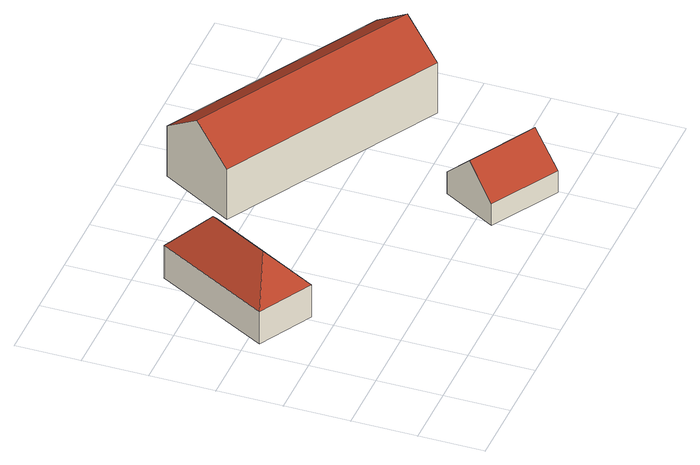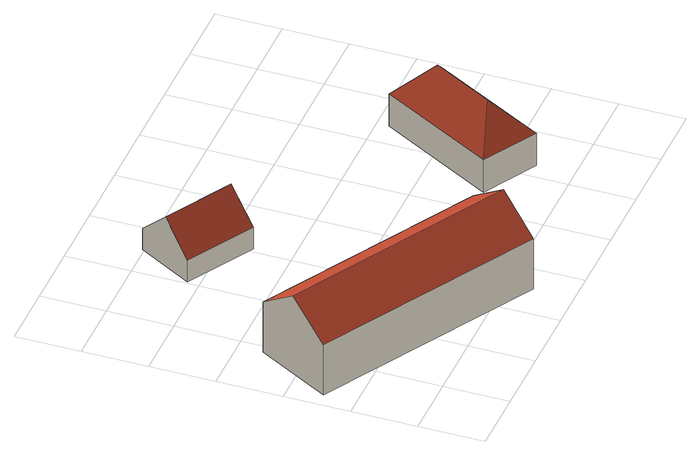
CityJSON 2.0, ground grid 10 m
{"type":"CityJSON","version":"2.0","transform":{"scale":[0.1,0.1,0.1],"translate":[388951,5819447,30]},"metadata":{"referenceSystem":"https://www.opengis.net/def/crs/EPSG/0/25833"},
"CityObjects":{
"building1":{"type":"Building","geometry":[{"type":"MultiSurface","lod":"2","boundaries":[[[0,1,2,3]],[[4,5,1,0]],[[6,7,5,4]],[[3,2,7,6]],[[1,8,9,2]],[[5,8,1]],[[7,9,8,5]],[[2,9,7]],[[4,0,3,6]]],"semantics":{"surfaces":[{"type":"WallSurface"},{"type":"RoofSurface"},{"type":"GroundSurface"}],"values":[0,0,0,0,1,1,1,1,2]}}]},
"building2":{"type":"Building","geometry":[{"type":"MultiSurface","lod":"2","boundaries":[[[10,11,12,13]],[[14,12,11,15]],[[16,10,13,17]],[[18,14,15,19]],[[17,13,12,14,18]],[[19,15,11,10,16]],[[16,17,18,19]]],"semantics":{"surfaces":[{"type":"RoofSurface"},{"type":"WallSurface"},{"type":"GroundSurface"}],"values":[0,0,1,1,1,1,2]}}]},
"building3":{"type":"Building","geometry":[{"type":"MultiSurface","lod":"2","boundaries":[[[20,21,22,23]],[[24,22,21,25]],[[26,20,23,27]],[[28,24,25,29]],[[27,23,22,24,28]],[[29,25,21,20,26]],[[26,27,28,29]]],"semantics":{"surfaces":[{"type":"RoofSurface"},{"type":"WallSurface"},{"type":"GroundSurface"}],"values":[0,0,1,1,1,1,2]}}]}
},
"vertices":[
[182,404,29],[182,404,85],[84,227,85],[84,227,29],[98,451,29],[98,451,85],[0,273,29],[0,273,85],[117,386,139],[65,292,139],
[474,6,67],[498,49,115],[394,108,115],[370,66,67],[418,150,67],[522,91,67],[474,6,30],[370,66,30],[418,150,30],[522,91,30],
[344,539,97],[311,482,145],[645,294,145],[677,351,97],[613,237,97],[279,425,97],[344,539,10],[677,351,10],[613,237,10],[279,425,10]
]}
